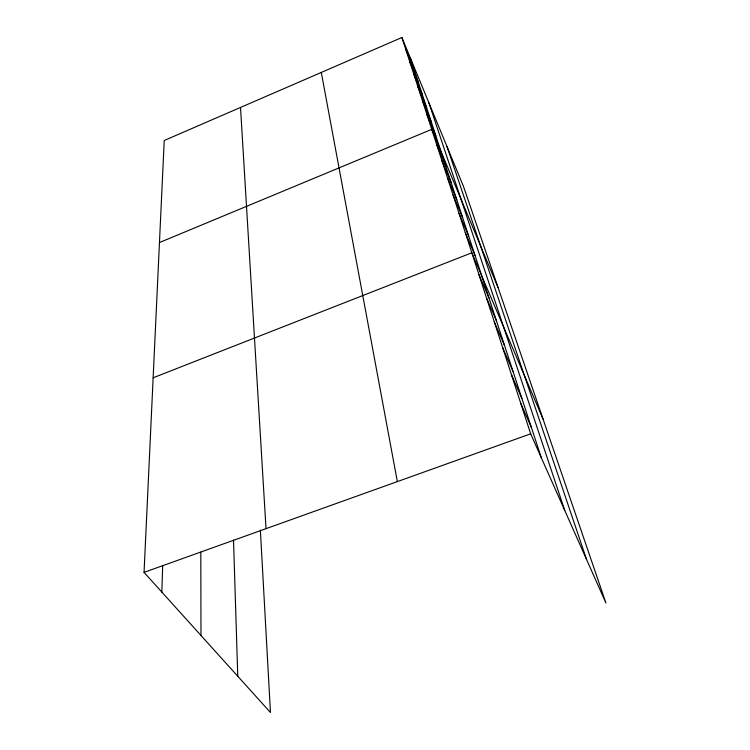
<?xml version="1.0" encoding="UTF-8"?>
<svg xmlns="http://www.w3.org/2000/svg" width="750" height="750" viewBox="0 0 750 750"><rect width="100%" height="100%" fill="white"/><g stroke="black" fill="none" stroke-linecap="round" stroke-linejoin="round"><path stroke-width="1.12" d="M161.85 592.106L162.675 565.519M260.363 530.1L270.469 712.5L144.047 572.372L164.231 140.503L401.897 37.5L463.566 186.638L605.953 603.056L530.662 433.819L401.897 37.5M159.459 242.55L431.747 129.356L498.122 287.7M153.141 377.784L471.844 252.778L543.038 419.053M144.047 572.372L530.662 433.819M520.753 403.331L531.337 427.303M511.425 374.606L521.897 398.475M502.613 347.503L512.972 371.25M494.288 321.881L504.534 345.478M486.413 297.619L496.528 321.056M478.931 274.613L488.934 297.872M459.047 213.394L468.684 236.062M465.291 232.613L475.05 255.487M453.084 195.047L462.609 217.519M441.947 160.772L451.238 182.812M447.394 177.525L456.797 199.781M436.734 144.731L445.912 166.556M422.362 100.472L431.203 121.65M426.956 114.619L435.9 136.013M413.7 73.828L422.325 94.566M417.947 86.888L426.675 107.85M405.684 49.162L414.103 69.469M409.622 61.256L418.134 81.787M447.009 146.588L586.613 559.594M428.897 102.797L564.75 510.441M410.212 57.6L541.35 457.856M321.291 72.431L397.35 481.594M240.516 107.438L266.025 528.656M233.522 540.103L237.769 676.247M200.803 552.131L200.981 635.475"/></g></svg>
